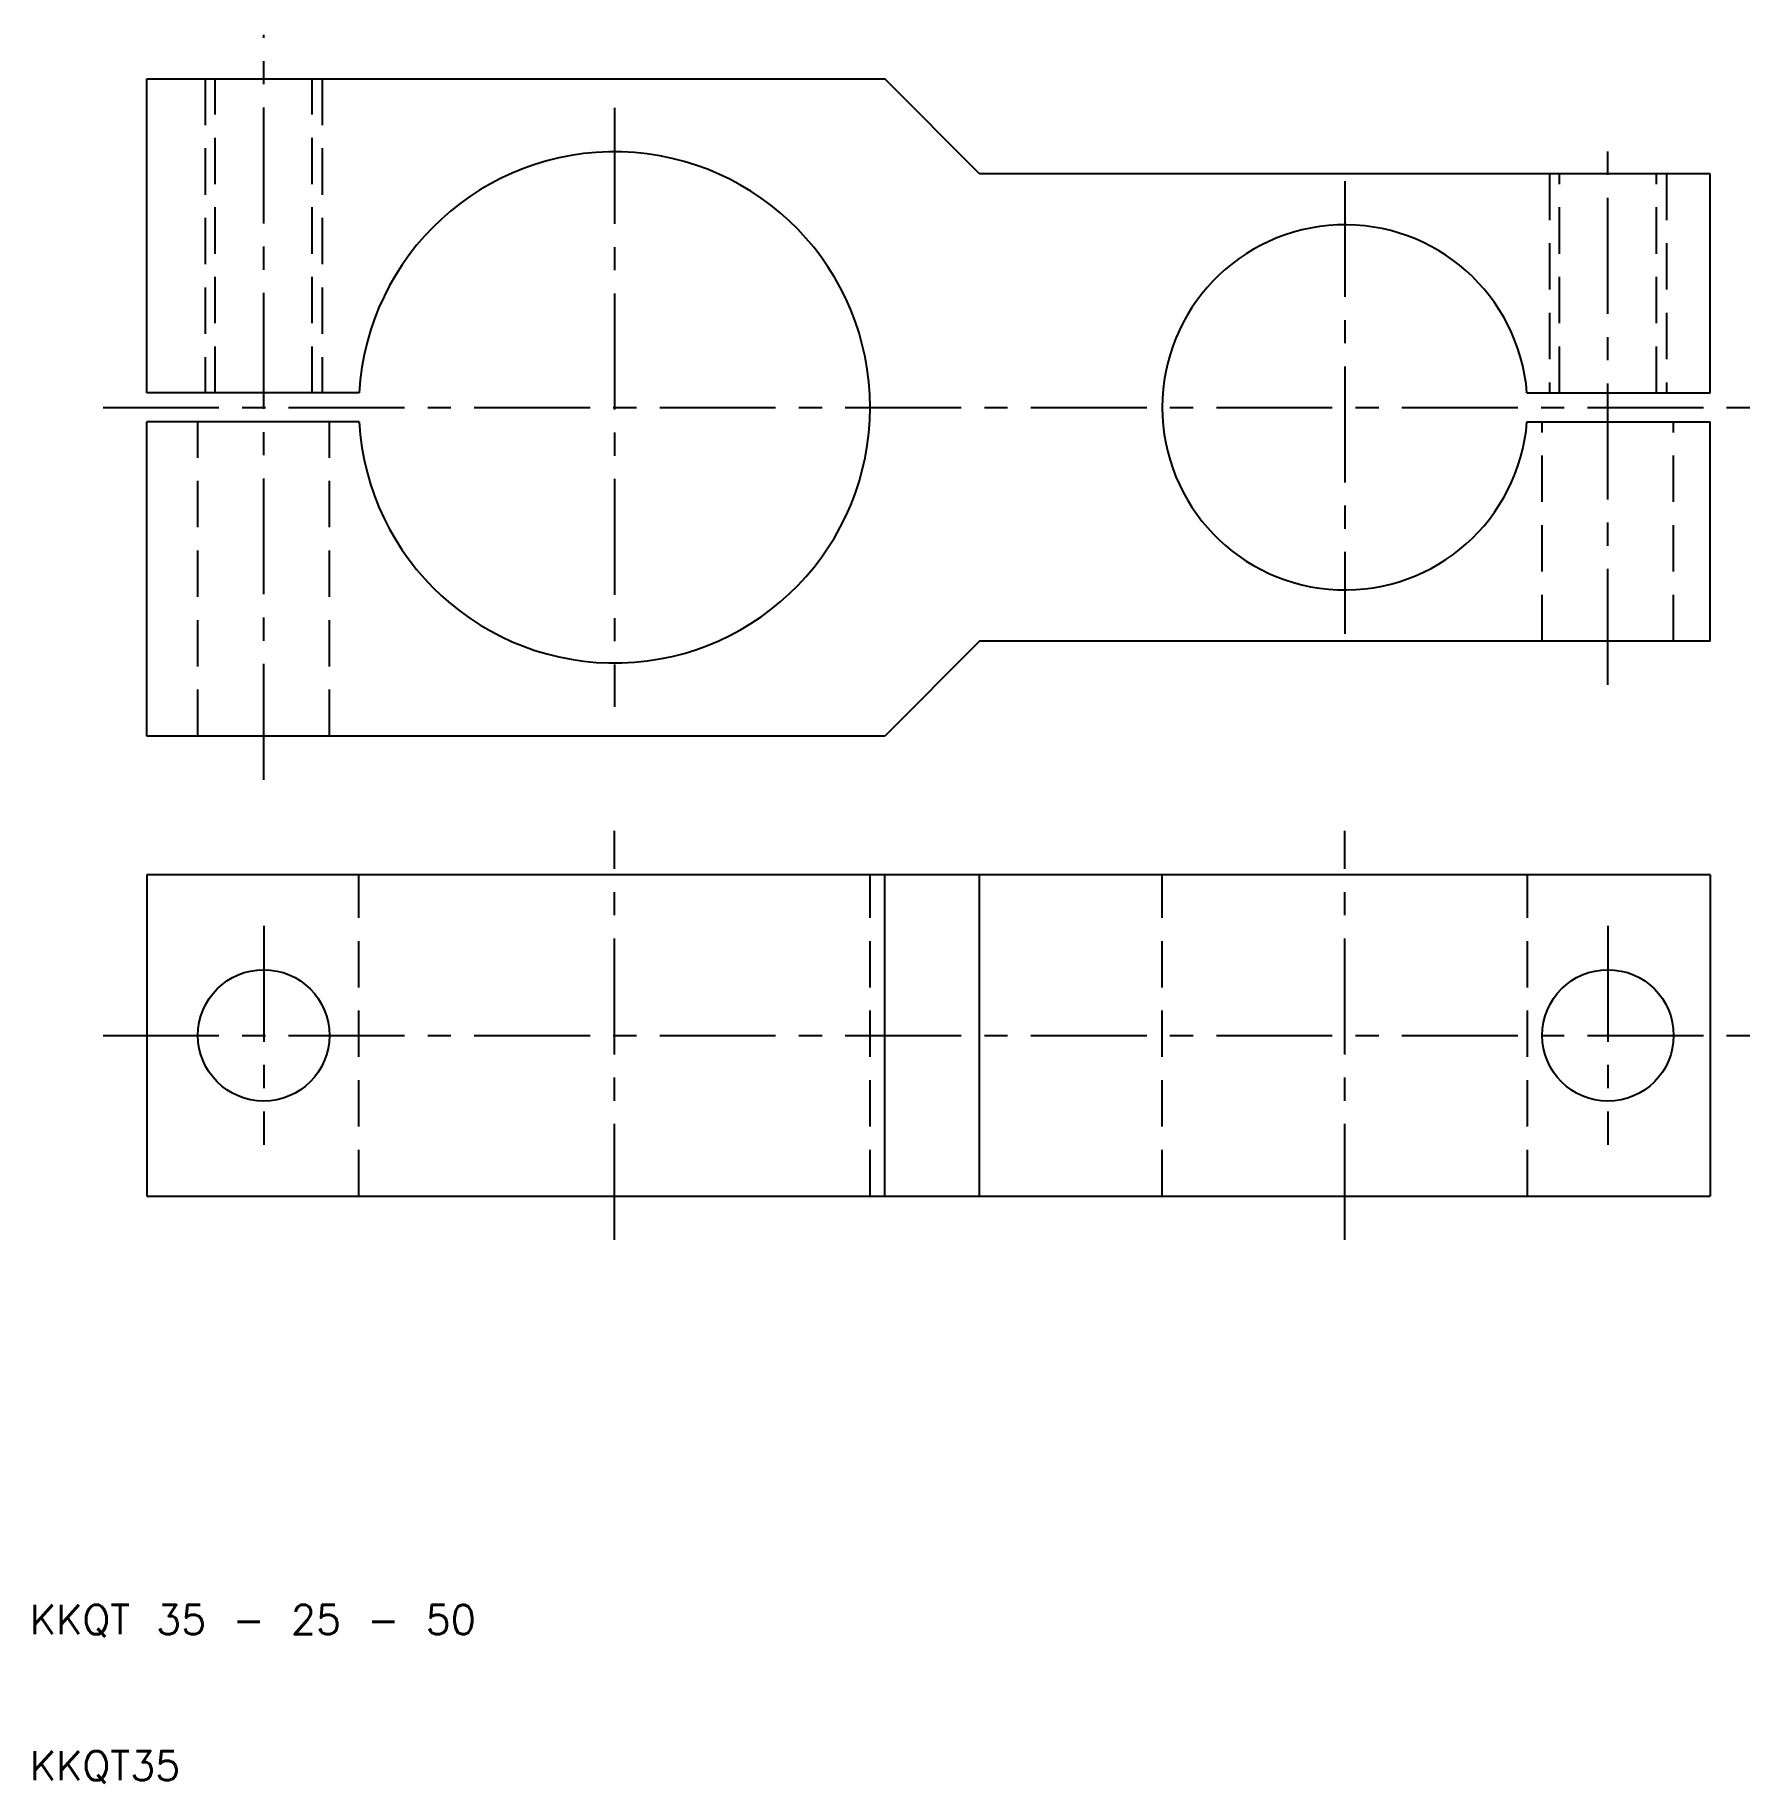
# Model space of a CAD drawing. Extents: x 10 to 128, y 10 to 129.
import ezdxf

# ---------------------------------------------------------------- set-up
doc = ezdxf.new("R2010")
doc.units = 0
doc.header["$LTSCALE"] = 0.25
doc.linetypes.add('CENTER', pattern=[50.8, 31.75, -6.35, 6.35, -6.35])
doc.linetypes.add('DASHED', pattern=[19.05, 12.7, -6.35])
doc.layers.get('0').update_dxf_attribs({"linetype": 'CONTINUOUS'})
doc.layers.add('CENTER', color=1, linetype='CENTER')
doc.styles.get("Standard").update_dxf_attribs({"font": 'txt.shx', "bigfont": 'extfont.shx'})

msp = doc.modelspace()

# ---------------------------------------------------------------- linework, layer by layer
for p, q in [((18, 126.5), (68.5, 126.5)), ((18, 105), (18, 126.5)), ((75, 120), (68.5, 126.5)), ((125, 120), (75, 120)), ((125, 105), (125, 120)), ((32.53, 105), (18, 105)), ((112.46, 105), (125, 105)), ((18, 81.5), (18, 103)), ((32.53, 103), (18, 103)), ((112.46, 103), (125, 103)), ((125, 88), (125, 103)), ((75, 88), (68.5, 81.5)), ((125, 88), (75, 88)), ((68.5, 81.5), (18, 81.5)), ((125, 72), (18, 72)), ((18, 72), (18, 50)), ((68.5, 50), (68.5, 72)), ((75, 50), (75, 72)), ((125, 72), (125, 50)), ((18, 50), (125, 50))]:
    msp.add_line(p, q)
at = {"color": 3, "linetype": 'DASHED'}
for p, q in [((22, 126.5), (22, 105)), ((22.68, 105), (22.68, 126.5)), ((29.32, 105), (29.32, 126.5)), ((30, 126.5), (30, 105)), ((114, 120), (114, 105)), ((114.68, 105), (114.68, 120)), ((121.32, 105), (121.32, 120)), ((122, 120), (122, 105)), ((21.5, 81.5), (21.5, 103)), ((30.5, 81.5), (30.5, 103)), ((113.5, 88), (113.5, 103)), ((122.5, 88), (122.5, 103)), ((32.5, 50), (32.5, 72)), ((67.5, 50), (67.5, 72)), ((87.5, 50), (87.5, 72)), ((112.5, 50), (112.5, 72))]:
    msp.add_line(p, q, dxfattribs=at)
for centre in [(26, 61), (118, 61)]:
    msp.add_circle(centre, 4.5)
for centre, radius, start, end in [((50, 104), 17.5, 183.2758, 176.7242), ((100, 104), 12.5, 4.5886, 355.4114)]:
    msp.add_arc(centre, radius, start, end)
at = {"layer": 'CENTER', "color": 1, "linetype": 'CENTER'}
for p, q in [((26, 78.5), (26, 129.5)), ((50, 124.5), (50, 83.5)), ((118, 85), (118, 123)), ((100, 119.5), (100, 88.5)), ((15, 104), (128, 104)), ((50, 47), (50, 75)), ((100, 47), (100, 75)), ((26, 68.5), (26, 53.5)), ((118, 68.5), (118, 53.5)), ((15, 61), (128, 61))]:
    msp.add_line(p, q, dxfattribs=at)

# ---------------------------------------------------------------- texts
for s, p in [('KKQT 35 - 25 - 50', (10, 20)), ('KKQT35', (10, 10))]:
    msp.add_text(s, height=2).set_placement(p)

doc.saveas('drawing.dxf')
